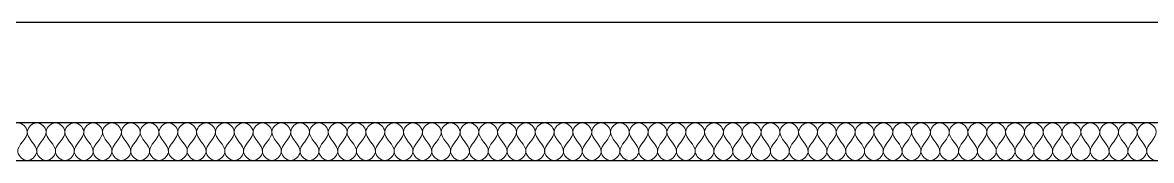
# Model space of a CAD drawing. Header units: metres. Extents: x 125 to 1179, y 511 to 749.
# Drawn here: x 158.41 to 191.78, y 695.24 to 699.33 of the extents above; entities that cross this region are included whole.
import ezdxf

# ---------------------------------------------------------------- set-up
doc = ezdxf.new("R2010")
doc.units = ezdxf.units.M
doc.layers.add('Text18', color=8, linetype='Continuous', lineweight=18)

msp = doc.modelspace()

# ---------------------------------------------------------------- linework, layer by layer
for p, q in [((361.652, 699.329), (135.692, 699.329)), ((139.062, 696.369), (360.529, 696.369)), ((140.186, 695.245), (339.073, 695.245))]:
    msp.add_line(p, q)
at = {"layer": 'Text18', "color": 0, "ltscale": 0.5}
for points, knots in [([(157.988, 696.107), (158.005, 696.227), (158.266, 696.488), (158.764, 695.993), (158.043, 695.609), (158.42, 695.246), (158.545, 695.245)], [2.217326, 2.217326, 2.217326, 2.217326, 2.553667, 2.890008, 3.49416, 3.830501, 3.830501, 3.830501, 3.830501]), ([(158.545, 696.107), (158.561, 696.227), (158.823, 696.488), (159.32, 695.993), (158.599, 695.609), (158.976, 695.246), (159.101, 695.245)], [2.217326, 2.217326, 2.217326, 2.217326, 2.553667, 2.890008, 3.49416, 3.830501, 3.830501, 3.830501, 3.830501]), ([(159.101, 696.107), (159.118, 696.227), (159.379, 696.488), (159.876, 695.993), (159.156, 695.609), (159.533, 695.246), (159.657, 695.245)], [2.217326, 2.217326, 2.217326, 2.217326, 2.553667, 2.890008, 3.49416, 3.830501, 3.830501, 3.830501, 3.830501]), ([(159.657, 696.107), (159.674, 696.227), (159.935, 696.488), (160.433, 695.993), (159.712, 695.609), (160.089, 695.246), (160.214, 695.245)], [2.217326, 2.217326, 2.217326, 2.217326, 2.553667, 2.890008, 3.49416, 3.830501, 3.830501, 3.830501, 3.830501]), ([(160.214, 696.107), (160.23, 696.227), (160.492, 696.488), (160.989, 695.993), (160.268, 695.609), (160.645, 695.246), (160.77, 695.245)], [2.217326, 2.217326, 2.217326, 2.217326, 2.553667, 2.890008, 3.49416, 3.830501, 3.830501, 3.830501, 3.830501]), ([(160.77, 696.107), (160.787, 696.227), (161.048, 696.488), (161.545, 695.993), (160.825, 695.609), (161.202, 695.246), (161.326, 695.245)], [2.217326, 2.217326, 2.217326, 2.217326, 2.553667, 2.890008, 3.49416, 3.830501, 3.830501, 3.830501, 3.830501]), ([(161.326, 696.107), (161.343, 696.227), (161.604, 696.488), (162.102, 695.993), (161.381, 695.609), (161.758, 695.246), (161.883, 695.245)], [2.217326, 2.217326, 2.217326, 2.217326, 2.553667, 2.890008, 3.49416, 3.830501, 3.830501, 3.830501, 3.830501]), ([(161.883, 696.107), (161.899, 696.227), (162.161, 696.488), (162.658, 695.993), (161.937, 695.609), (162.314, 695.246), (162.439, 695.245)], [2.217326, 2.217326, 2.217326, 2.217326, 2.553667, 2.890008, 3.49416, 3.830501, 3.830501, 3.830501, 3.830501]), ([(162.439, 696.107), (162.456, 696.227), (162.717, 696.488), (163.214, 695.993), (162.494, 695.609), (162.871, 695.246), (162.995, 695.245)], [2.217326, 2.217326, 2.217326, 2.217326, 2.553667, 2.890008, 3.49416, 3.830501, 3.830501, 3.830501, 3.830501]), ([(162.995, 696.107), (163.012, 696.227), (163.273, 696.488), (163.771, 695.993), (163.05, 695.609), (163.427, 695.246), (163.552, 695.245)], [2.217326, 2.217326, 2.217326, 2.217326, 2.553667, 2.890008, 3.49416, 3.830501, 3.830501, 3.830501, 3.830501]), ([(163.552, 696.107), (163.568, 696.227), (163.83, 696.488), (164.327, 695.993), (163.606, 695.609), (163.983, 695.246), (164.108, 695.245)], [2.217326, 2.217326, 2.217326, 2.217326, 2.553667, 2.890008, 3.49416, 3.830501, 3.830501, 3.830501, 3.830501]), ([(164.108, 696.107), (164.125, 696.227), (164.386, 696.488), (164.883, 695.993), (164.163, 695.609), (164.54, 695.246), (164.664, 695.245)], [2.217326, 2.217326, 2.217326, 2.217326, 2.553667, 2.890008, 3.49416, 3.830501, 3.830501, 3.830501, 3.830501]), ([(164.664, 696.107), (164.681, 696.227), (164.942, 696.488), (165.44, 695.993), (164.719, 695.609), (165.096, 695.246), (165.221, 695.245)], [2.217326, 2.217326, 2.217326, 2.217326, 2.553667, 2.890008, 3.49416, 3.830501, 3.830501, 3.830501, 3.830501]), ([(165.221, 696.107), (165.237, 696.227), (165.499, 696.488), (165.996, 695.993), (165.275, 695.609), (165.652, 695.246), (165.777, 695.245)], [2.217326, 2.217326, 2.217326, 2.217326, 2.553667, 2.890008, 3.49416, 3.830501, 3.830501, 3.830501, 3.830501]), ([(165.777, 696.107), (165.794, 696.227), (166.055, 696.488), (166.552, 695.993), (165.832, 695.609), (166.209, 695.246), (166.333, 695.245)], [2.217326, 2.217326, 2.217326, 2.217326, 2.553667, 2.890008, 3.49416, 3.830501, 3.830501, 3.830501, 3.830501]), ([(166.333, 696.107), (166.35, 696.227), (166.611, 696.488), (167.109, 695.993), (166.388, 695.609), (166.765, 695.246), (166.89, 695.245)], [2.217326, 2.217326, 2.217326, 2.217326, 2.553667, 2.890008, 3.49416, 3.830501, 3.830501, 3.830501, 3.830501]), ([(166.89, 696.107), (166.906, 696.227), (167.167, 696.488), (167.665, 695.993), (166.944, 695.609), (167.321, 695.246), (167.446, 695.245)], [2.217326, 2.217326, 2.217326, 2.217326, 2.553667, 2.890008, 3.49416, 3.830501, 3.830501, 3.830501, 3.830501]), ([(167.446, 696.107), (167.462, 696.227), (167.724, 696.488), (168.221, 695.993), (167.501, 695.609), (167.877, 695.246), (168.002, 695.245)], [2.217326, 2.217326, 2.217326, 2.217326, 2.553667, 2.890008, 3.49416, 3.830501, 3.830501, 3.830501, 3.830501]), ([(168.002, 696.107), (168.019, 696.227), (168.28, 696.488), (168.778, 695.993), (168.057, 695.609), (168.434, 695.246), (168.558, 695.245)], [2.217326, 2.217326, 2.217326, 2.217326, 2.553667, 2.890008, 3.49416, 3.830501, 3.830501, 3.830501, 3.830501]), ([(168.558, 696.107), (168.575, 696.227), (168.836, 696.488), (169.334, 695.993), (168.613, 695.609), (168.99, 695.246), (169.115, 695.245)], [2.217326, 2.217326, 2.217326, 2.217326, 2.553667, 2.890008, 3.49416, 3.830501, 3.830501, 3.830501, 3.830501]), ([(169.115, 696.107), (169.131, 696.227), (169.393, 696.488), (169.89, 695.993), (169.17, 695.609), (169.546, 695.246), (169.671, 695.245)], [2.217326, 2.217326, 2.217326, 2.217326, 2.553667, 2.890008, 3.49416, 3.830501, 3.830501, 3.830501, 3.830501]), ([(169.671, 696.107), (169.688, 696.227), (169.949, 696.488), (170.447, 695.993), (169.726, 695.609), (170.103, 695.246), (170.227, 695.245)], [2.217326, 2.217326, 2.217326, 2.217326, 2.553667, 2.890008, 3.49416, 3.830501, 3.830501, 3.830501, 3.830501]), ([(170.227, 696.107), (170.244, 696.227), (170.505, 696.488), (171.003, 695.993), (170.282, 695.609), (170.659, 695.246), (170.784, 695.245)], [2.217326, 2.217326, 2.217326, 2.217326, 2.553667, 2.890008, 3.49416, 3.830501, 3.830501, 3.830501, 3.830501]), ([(170.784, 696.107), (170.8, 696.227), (171.062, 696.488), (171.559, 695.993), (170.839, 695.609), (171.215, 695.246), (171.34, 695.245)], [2.217326, 2.217326, 2.217326, 2.217326, 2.553667, 2.890008, 3.49416, 3.830501, 3.830501, 3.830501, 3.830501]), ([(171.34, 696.107), (171.357, 696.227), (171.618, 696.488), (172.115, 695.993), (171.395, 695.609), (171.772, 695.246), (171.896, 695.245)], [2.217326, 2.217326, 2.217326, 2.217326, 2.553667, 2.890008, 3.49416, 3.830501, 3.830501, 3.830501, 3.830501]), ([(171.896, 696.107), (171.913, 696.227), (172.174, 696.488), (172.672, 695.993), (171.951, 695.609), (172.328, 695.246), (172.453, 695.245)], [2.217326, 2.217326, 2.217326, 2.217326, 2.553667, 2.890008, 3.49416, 3.830501, 3.830501, 3.830501, 3.830501]), ([(172.453, 696.107), (172.469, 696.227), (172.731, 696.488), (173.228, 695.993), (172.507, 695.609), (172.884, 695.246), (173.009, 695.245)], [2.217326, 2.217326, 2.217326, 2.217326, 2.553667, 2.890008, 3.49416, 3.830501, 3.830501, 3.830501, 3.830501]), ([(173.009, 696.107), (173.026, 696.227), (173.287, 696.488), (173.784, 695.993), (173.064, 695.609), (173.441, 695.246), (173.565, 695.245)], [2.217326, 2.217326, 2.217326, 2.217326, 2.553667, 2.890008, 3.49416, 3.830501, 3.830501, 3.830501, 3.830501]), ([(173.565, 696.107), (173.582, 696.227), (173.843, 696.488), (174.341, 695.993), (173.62, 695.609), (173.997, 695.246), (174.122, 695.245)], [2.217326, 2.217326, 2.217326, 2.217326, 2.553667, 2.890008, 3.49416, 3.830501, 3.830501, 3.830501, 3.830501]), ([(174.122, 696.107), (174.138, 696.227), (174.4, 696.488), (174.897, 695.993), (174.176, 695.609), (174.553, 695.246), (174.678, 695.245)], [2.217326, 2.217326, 2.217326, 2.217326, 2.553667, 2.890008, 3.49416, 3.830501, 3.830501, 3.830501, 3.830501]), ([(174.678, 696.107), (174.695, 696.227), (174.956, 696.488), (175.453, 695.993), (174.733, 695.609), (175.11, 695.246), (175.234, 695.245)], [2.217326, 2.217326, 2.217326, 2.217326, 2.553667, 2.890008, 3.49416, 3.830501, 3.830501, 3.830501, 3.830501]), ([(175.234, 696.107), (175.251, 696.227), (175.512, 696.488), (176.01, 695.993), (175.289, 695.609), (175.666, 695.246), (175.791, 695.245)], [2.217326, 2.217326, 2.217326, 2.217326, 2.553667, 2.890008, 3.49416, 3.830501, 3.830501, 3.830501, 3.830501]), ([(175.791, 696.107), (175.807, 696.227), (176.069, 696.488), (176.566, 695.993), (175.845, 695.609), (176.222, 695.246), (176.347, 695.245)], [2.217326, 2.217326, 2.217326, 2.217326, 2.553667, 2.890008, 3.49416, 3.830501, 3.830501, 3.830501, 3.830501]), ([(176.347, 696.107), (176.364, 696.227), (176.625, 696.488), (177.122, 695.993), (176.402, 695.609), (176.779, 695.246), (176.903, 695.245)], [2.217326, 2.217326, 2.217326, 2.217326, 2.553667, 2.890008, 3.49416, 3.830501, 3.830501, 3.830501, 3.830501]), ([(176.903, 696.107), (176.92, 696.227), (177.181, 696.488), (177.679, 695.993), (176.958, 695.609), (177.335, 695.246), (177.46, 695.245)], [2.217326, 2.217326, 2.217326, 2.217326, 2.553667, 2.890008, 3.49416, 3.830501, 3.830501, 3.830501, 3.830501]), ([(177.46, 696.107), (177.476, 696.227), (177.738, 696.488), (178.235, 695.993), (177.514, 695.609), (177.891, 695.246), (178.016, 695.245)], [2.217326, 2.217326, 2.217326, 2.217326, 2.553667, 2.890008, 3.49416, 3.830501, 3.830501, 3.830501, 3.830501]), ([(178.016, 696.107), (178.033, 696.227), (178.294, 696.488), (178.791, 695.993), (178.071, 695.609), (178.448, 695.246), (178.572, 695.245)], [2.217326, 2.217326, 2.217326, 2.217326, 2.553667, 2.890008, 3.49416, 3.830501, 3.830501, 3.830501, 3.830501]), ([(178.572, 696.107), (178.589, 696.227), (178.85, 696.488), (179.348, 695.993), (178.627, 695.609), (179.004, 695.246), (179.129, 695.245)], [2.217326, 2.217326, 2.217326, 2.217326, 2.553667, 2.890008, 3.49416, 3.830501, 3.830501, 3.830501, 3.830501]), ([(179.129, 696.107), (179.145, 696.227), (179.407, 696.488), (179.904, 695.993), (179.183, 695.609), (179.56, 695.246), (179.685, 695.245)], [2.217326, 2.217326, 2.217326, 2.217326, 2.553667, 2.890008, 3.49416, 3.830501, 3.830501, 3.830501, 3.830501]), ([(179.685, 696.107), (179.702, 696.227), (179.963, 696.488), (180.46, 695.993), (179.74, 695.609), (180.117, 695.246), (180.241, 695.245)], [2.217326, 2.217326, 2.217326, 2.217326, 2.553667, 2.890008, 3.49416, 3.830501, 3.830501, 3.830501, 3.830501]), ([(180.241, 696.107), (180.258, 696.227), (180.519, 696.488), (181.017, 695.993), (180.296, 695.609), (180.673, 695.246), (180.798, 695.245)], [2.217326, 2.217326, 2.217326, 2.217326, 2.553667, 2.890008, 3.49416, 3.830501, 3.830501, 3.830501, 3.830501]), ([(180.798, 696.107), (180.814, 696.227), (181.076, 696.488), (181.573, 695.993), (180.852, 695.609), (181.229, 695.246), (181.354, 695.245)], [2.217326, 2.217326, 2.217326, 2.217326, 2.553667, 2.890008, 3.49416, 3.830501, 3.830501, 3.830501, 3.830501]), ([(181.354, 696.107), (181.371, 696.227), (181.632, 696.488), (182.129, 695.993), (181.409, 695.609), (181.786, 695.246), (181.91, 695.245)], [2.217326, 2.217326, 2.217326, 2.217326, 2.553667, 2.890008, 3.49416, 3.830501, 3.830501, 3.830501, 3.830501]), ([(181.91, 696.107), (181.927, 696.227), (182.188, 696.488), (182.686, 695.993), (181.965, 695.609), (182.342, 695.246), (182.467, 695.245)], [2.217326, 2.217326, 2.217326, 2.217326, 2.553667, 2.890008, 3.49416, 3.830501, 3.830501, 3.830501, 3.830501]), ([(182.467, 696.107), (182.483, 696.227), (182.745, 696.488), (183.242, 695.993), (182.521, 695.609), (182.898, 695.246), (183.023, 695.245)], [2.217326, 2.217326, 2.217326, 2.217326, 2.553667, 2.890008, 3.49416, 3.830501, 3.830501, 3.830501, 3.830501]), ([(183.023, 696.107), (183.04, 696.227), (183.301, 696.488), (183.798, 695.993), (183.078, 695.609), (183.455, 695.246), (183.579, 695.245)], [2.217326, 2.217326, 2.217326, 2.217326, 2.553667, 2.890008, 3.49416, 3.830501, 3.830501, 3.830501, 3.830501]), ([(183.579, 696.107), (183.596, 696.227), (183.857, 696.488), (184.355, 695.993), (183.634, 695.609), (184.011, 695.246), (184.136, 695.245)], [2.217326, 2.217326, 2.217326, 2.217326, 2.553667, 2.890008, 3.49416, 3.830501, 3.830501, 3.830501, 3.830501]), ([(184.136, 696.107), (184.152, 696.227), (184.413, 696.488), (184.911, 695.993), (184.19, 695.609), (184.567, 695.246), (184.692, 695.245)], [2.217326, 2.217326, 2.217326, 2.217326, 2.553667, 2.890008, 3.49416, 3.830501, 3.830501, 3.830501, 3.830501]), ([(184.692, 696.107), (184.708, 696.227), (184.97, 696.488), (185.467, 695.993), (184.747, 695.609), (185.123, 695.246), (185.248, 695.245)], [2.217326, 2.217326, 2.217326, 2.217326, 2.553667, 2.890008, 3.49416, 3.830501, 3.830501, 3.830501, 3.830501]), ([(185.248, 696.107), (185.265, 696.227), (185.526, 696.488), (186.024, 695.993), (185.303, 695.609), (185.68, 695.246), (185.804, 695.245)], [2.217326, 2.217326, 2.217326, 2.217326, 2.553667, 2.890008, 3.49416, 3.830501, 3.830501, 3.830501, 3.830501]), ([(185.804, 696.107), (185.821, 696.227), (186.082, 696.488), (186.58, 695.993), (185.859, 695.609), (186.236, 695.246), (186.361, 695.245)], [2.217326, 2.217326, 2.217326, 2.217326, 2.553667, 2.890008, 3.49416, 3.830501, 3.830501, 3.830501, 3.830501]), ([(186.361, 696.107), (186.377, 696.227), (186.639, 696.488), (187.136, 695.993), (186.416, 695.609), (186.792, 695.246), (186.917, 695.245)], [2.217326, 2.217326, 2.217326, 2.217326, 2.553667, 2.890008, 3.49416, 3.830501, 3.830501, 3.830501, 3.830501]), ([(186.917, 696.107), (186.934, 696.227), (187.195, 696.488), (187.693, 695.993), (186.972, 695.609), (187.349, 695.246), (187.473, 695.245)], [2.217326, 2.217326, 2.217326, 2.217326, 2.553667, 2.890008, 3.49416, 3.830501, 3.830501, 3.830501, 3.830501]), ([(187.473, 696.107), (187.49, 696.227), (187.751, 696.488), (188.249, 695.993), (187.528, 695.609), (187.905, 695.246), (188.03, 695.245)], [2.217326, 2.217326, 2.217326, 2.217326, 2.553667, 2.890008, 3.49416, 3.830501, 3.830501, 3.830501, 3.830501]), ([(188.03, 696.107), (188.046, 696.227), (188.308, 696.488), (188.805, 695.993), (188.085, 695.609), (188.461, 695.246), (188.586, 695.245)], [2.217326, 2.217326, 2.217326, 2.217326, 2.553667, 2.890008, 3.49416, 3.830501, 3.830501, 3.830501, 3.830501]), ([(188.586, 696.107), (188.603, 696.227), (188.864, 696.488), (189.361, 695.993), (188.641, 695.609), (189.018, 695.246), (189.142, 695.245)], [2.217326, 2.217326, 2.217326, 2.217326, 2.553667, 2.890008, 3.49416, 3.830501, 3.830501, 3.830501, 3.830501]), ([(189.142, 696.107), (189.159, 696.227), (189.42, 696.488), (189.918, 695.993), (189.197, 695.609), (189.574, 695.246), (189.699, 695.245)], [2.217326, 2.217326, 2.217326, 2.217326, 2.553667, 2.890008, 3.49416, 3.830501, 3.830501, 3.830501, 3.830501]), ([(189.699, 696.107), (189.715, 696.227), (189.977, 696.488), (190.474, 695.993), (189.753, 695.609), (190.13, 695.246), (190.255, 695.245)], [2.217326, 2.217326, 2.217326, 2.217326, 2.553667, 2.890008, 3.49416, 3.830501, 3.830501, 3.830501, 3.830501]), ([(190.255, 696.107), (190.272, 696.227), (190.533, 696.488), (191.03, 695.993), (190.31, 695.609), (190.687, 695.246), (190.811, 695.245)], [2.217326, 2.217326, 2.217326, 2.217326, 2.553667, 2.890008, 3.49416, 3.830501, 3.830501, 3.830501, 3.830501]), ([(190.811, 696.107), (190.828, 696.227), (191.089, 696.488), (191.587, 695.993), (190.866, 695.609), (191.243, 695.246), (191.368, 695.245)], [2.217326, 2.217326, 2.217326, 2.217326, 2.553667, 2.890008, 3.49416, 3.830501, 3.830501, 3.830501, 3.830501]), ([(191.368, 696.107), (191.384, 696.227), (191.646, 696.488), (192.143, 695.993), (191.422, 695.609), (191.799, 695.246), (191.924, 695.245)], [2.217326, 2.217326, 2.217326, 2.217326, 2.553667, 2.890008, 3.49416, 3.830501, 3.830501, 3.830501, 3.830501]), ([(158.545, 695.245), (158.675, 695.246), (159.041, 695.609), (158.515, 695.892), (158.545, 696.107)], [1.2768335, 1.2768335, 1.2768335, 1.2768335, 1.6131741, 2.2173264, 2.2173264, 2.2173264, 2.2173264]), ([(159.101, 695.245), (159.232, 695.246), (159.597, 695.609), (159.071, 695.892), (159.101, 696.107)], [1.2768335, 1.2768335, 1.2768335, 1.2768335, 1.6131741, 2.2173264, 2.2173264, 2.2173264, 2.2173264]), ([(159.657, 695.245), (159.788, 695.246), (160.154, 695.609), (159.627, 695.892), (159.657, 696.107)], [1.2768335, 1.2768335, 1.2768335, 1.2768335, 1.6131741, 2.2173264, 2.2173264, 2.2173264, 2.2173264]), ([(160.214, 695.245), (160.344, 695.246), (160.71, 695.609), (160.184, 695.892), (160.214, 696.107)], [1.2768335, 1.2768335, 1.2768335, 1.2768335, 1.6131741, 2.2173264, 2.2173264, 2.2173264, 2.2173264]), ([(160.77, 695.245), (160.901, 695.246), (161.266, 695.609), (160.74, 695.892), (160.77, 696.107)], [1.2768335, 1.2768335, 1.2768335, 1.2768335, 1.6131741, 2.2173264, 2.2173264, 2.2173264, 2.2173264]), ([(161.326, 695.245), (161.457, 695.246), (161.823, 695.609), (161.296, 695.892), (161.326, 696.107)], [1.2768335, 1.2768335, 1.2768335, 1.2768335, 1.6131741, 2.2173264, 2.2173264, 2.2173264, 2.2173264]), ([(161.883, 695.245), (162.013, 695.246), (162.379, 695.609), (161.853, 695.892), (161.883, 696.107)], [1.2768335, 1.2768335, 1.2768335, 1.2768335, 1.6131741, 2.2173264, 2.2173264, 2.2173264, 2.2173264]), ([(162.439, 695.245), (162.57, 695.246), (162.935, 695.609), (162.409, 695.892), (162.439, 696.107)], [1.2768335, 1.2768335, 1.2768335, 1.2768335, 1.6131741, 2.2173264, 2.2173264, 2.2173264, 2.2173264]), ([(162.995, 695.245), (163.126, 695.246), (163.492, 695.609), (162.965, 695.892), (162.995, 696.107)], [1.2768335, 1.2768335, 1.2768335, 1.2768335, 1.6131741, 2.2173264, 2.2173264, 2.2173264, 2.2173264]), ([(163.552, 695.245), (163.682, 695.246), (164.048, 695.609), (163.522, 695.892), (163.552, 696.107)], [1.2768335, 1.2768335, 1.2768335, 1.2768335, 1.6131741, 2.2173264, 2.2173264, 2.2173264, 2.2173264]), ([(164.108, 695.245), (164.239, 695.246), (164.604, 695.609), (164.078, 695.892), (164.108, 696.107)], [1.2768335, 1.2768335, 1.2768335, 1.2768335, 1.6131741, 2.2173264, 2.2173264, 2.2173264, 2.2173264]), ([(164.664, 695.245), (164.795, 695.246), (165.161, 695.609), (164.634, 695.892), (164.664, 696.107)], [1.2768335, 1.2768335, 1.2768335, 1.2768335, 1.6131741, 2.2173264, 2.2173264, 2.2173264, 2.2173264]), ([(165.221, 695.245), (165.351, 695.246), (165.717, 695.609), (165.191, 695.892), (165.221, 696.107)], [1.2768335, 1.2768335, 1.2768335, 1.2768335, 1.6131741, 2.2173264, 2.2173264, 2.2173264, 2.2173264]), ([(165.777, 695.245), (165.908, 695.246), (166.273, 695.609), (165.747, 695.892), (165.777, 696.107)], [1.2768335, 1.2768335, 1.2768335, 1.2768335, 1.6131741, 2.2173264, 2.2173264, 2.2173264, 2.2173264]), ([(166.333, 695.245), (166.464, 695.246), (166.829, 695.609), (166.303, 695.892), (166.333, 696.107)], [1.2768335, 1.2768335, 1.2768335, 1.2768335, 1.6131741, 2.2173264, 2.2173264, 2.2173264, 2.2173264]), ([(166.89, 695.245), (167.02, 695.246), (167.386, 695.609), (166.86, 695.892), (166.89, 696.107)], [1.2768335, 1.2768335, 1.2768335, 1.2768335, 1.6131741, 2.2173264, 2.2173264, 2.2173264, 2.2173264]), ([(167.446, 695.245), (167.577, 695.246), (167.942, 695.609), (167.416, 695.892), (167.446, 696.107)], [1.2768335, 1.2768335, 1.2768335, 1.2768335, 1.6131741, 2.2173264, 2.2173264, 2.2173264, 2.2173264]), ([(168.002, 695.245), (168.133, 695.246), (168.498, 695.609), (167.972, 695.892), (168.002, 696.107)], [1.2768335, 1.2768335, 1.2768335, 1.2768335, 1.6131741, 2.2173264, 2.2173264, 2.2173264, 2.2173264]), ([(168.558, 695.245), (168.689, 695.246), (169.055, 695.609), (168.529, 695.892), (168.558, 696.107)], [1.2768335, 1.2768335, 1.2768335, 1.2768335, 1.6131741, 2.2173264, 2.2173264, 2.2173264, 2.2173264]), ([(169.115, 695.245), (169.246, 695.246), (169.611, 695.609), (169.085, 695.892), (169.115, 696.107)], [1.2768335, 1.2768335, 1.2768335, 1.2768335, 1.6131741, 2.2173264, 2.2173264, 2.2173264, 2.2173264]), ([(169.671, 695.245), (169.802, 695.246), (170.167, 695.609), (169.641, 695.892), (169.671, 696.107)], [1.2768335, 1.2768335, 1.2768335, 1.2768335, 1.6131741, 2.2173264, 2.2173264, 2.2173264, 2.2173264]), ([(170.227, 695.245), (170.358, 695.246), (170.724, 695.609), (170.198, 695.892), (170.227, 696.107)], [1.2768335, 1.2768335, 1.2768335, 1.2768335, 1.6131741, 2.2173264, 2.2173264, 2.2173264, 2.2173264]), ([(170.784, 695.245), (170.915, 695.246), (171.28, 695.609), (170.754, 695.892), (170.784, 696.107)], [1.2768335, 1.2768335, 1.2768335, 1.2768335, 1.6131741, 2.2173264, 2.2173264, 2.2173264, 2.2173264]), ([(171.34, 695.245), (171.471, 695.246), (171.836, 695.609), (171.31, 695.892), (171.34, 696.107)], [1.2768335, 1.2768335, 1.2768335, 1.2768335, 1.6131741, 2.2173264, 2.2173264, 2.2173264, 2.2173264]), ([(171.896, 695.245), (172.027, 695.246), (172.393, 695.609), (171.867, 695.892), (171.896, 696.107)], [1.2768335, 1.2768335, 1.2768335, 1.2768335, 1.6131741, 2.2173264, 2.2173264, 2.2173264, 2.2173264]), ([(172.453, 695.245), (172.583, 695.246), (172.949, 695.609), (172.423, 695.892), (172.453, 696.107)], [1.2768335, 1.2768335, 1.2768335, 1.2768335, 1.6131741, 2.2173264, 2.2173264, 2.2173264, 2.2173264]), ([(173.009, 695.245), (173.14, 695.246), (173.505, 695.609), (172.979, 695.892), (173.009, 696.107)], [1.2768335, 1.2768335, 1.2768335, 1.2768335, 1.6131741, 2.2173264, 2.2173264, 2.2173264, 2.2173264]), ([(173.565, 695.245), (173.696, 695.246), (174.062, 695.609), (173.535, 695.892), (173.565, 696.107)], [1.2768335, 1.2768335, 1.2768335, 1.2768335, 1.6131741, 2.2173264, 2.2173264, 2.2173264, 2.2173264]), ([(174.122, 695.245), (174.252, 695.246), (174.618, 695.609), (174.092, 695.892), (174.122, 696.107)], [1.2768335, 1.2768335, 1.2768335, 1.2768335, 1.6131741, 2.2173264, 2.2173264, 2.2173264, 2.2173264]), ([(174.678, 695.245), (174.809, 695.246), (175.174, 695.609), (174.648, 695.892), (174.678, 696.107)], [1.2768335, 1.2768335, 1.2768335, 1.2768335, 1.6131741, 2.2173264, 2.2173264, 2.2173264, 2.2173264]), ([(175.234, 695.245), (175.365, 695.246), (175.731, 695.609), (175.204, 695.892), (175.234, 696.107)], [1.2768335, 1.2768335, 1.2768335, 1.2768335, 1.6131741, 2.2173264, 2.2173264, 2.2173264, 2.2173264]), ([(175.791, 695.245), (175.921, 695.246), (176.287, 695.609), (175.761, 695.892), (175.791, 696.107)], [1.2768335, 1.2768335, 1.2768335, 1.2768335, 1.6131741, 2.2173264, 2.2173264, 2.2173264, 2.2173264]), ([(176.347, 695.245), (176.478, 695.246), (176.843, 695.609), (176.317, 695.892), (176.347, 696.107)], [1.2768335, 1.2768335, 1.2768335, 1.2768335, 1.6131741, 2.2173264, 2.2173264, 2.2173264, 2.2173264]), ([(176.903, 695.245), (177.034, 695.246), (177.4, 695.609), (176.873, 695.892), (176.903, 696.107)], [1.2768335, 1.2768335, 1.2768335, 1.2768335, 1.6131741, 2.2173264, 2.2173264, 2.2173264, 2.2173264]), ([(177.46, 695.245), (177.59, 695.246), (177.956, 695.609), (177.43, 695.892), (177.46, 696.107)], [1.2768335, 1.2768335, 1.2768335, 1.2768335, 1.6131741, 2.2173264, 2.2173264, 2.2173264, 2.2173264]), ([(178.016, 695.245), (178.147, 695.246), (178.512, 695.609), (177.986, 695.892), (178.016, 696.107)], [1.2768335, 1.2768335, 1.2768335, 1.2768335, 1.6131741, 2.2173264, 2.2173264, 2.2173264, 2.2173264]), ([(178.572, 695.245), (178.703, 695.246), (179.069, 695.609), (178.542, 695.892), (178.572, 696.107)], [1.2768335, 1.2768335, 1.2768335, 1.2768335, 1.6131741, 2.2173264, 2.2173264, 2.2173264, 2.2173264]), ([(179.129, 695.245), (179.259, 695.246), (179.625, 695.609), (179.099, 695.892), (179.129, 696.107)], [1.2768335, 1.2768335, 1.2768335, 1.2768335, 1.6131741, 2.2173264, 2.2173264, 2.2173264, 2.2173264]), ([(179.685, 695.245), (179.816, 695.246), (180.181, 695.609), (179.655, 695.892), (179.685, 696.107)], [1.2768335, 1.2768335, 1.2768335, 1.2768335, 1.6131741, 2.2173264, 2.2173264, 2.2173264, 2.2173264]), ([(180.241, 695.245), (180.372, 695.246), (180.738, 695.609), (180.211, 695.892), (180.241, 696.107)], [1.2768335, 1.2768335, 1.2768335, 1.2768335, 1.6131741, 2.2173264, 2.2173264, 2.2173264, 2.2173264]), ([(180.798, 695.245), (180.928, 695.246), (181.294, 695.609), (180.768, 695.892), (180.798, 696.107)], [1.2768335, 1.2768335, 1.2768335, 1.2768335, 1.6131741, 2.2173264, 2.2173264, 2.2173264, 2.2173264]), ([(181.354, 695.245), (181.485, 695.246), (181.85, 695.609), (181.324, 695.892), (181.354, 696.107)], [1.2768335, 1.2768335, 1.2768335, 1.2768335, 1.6131741, 2.2173264, 2.2173264, 2.2173264, 2.2173264]), ([(181.91, 695.245), (182.041, 695.246), (182.407, 695.609), (181.88, 695.892), (181.91, 696.107)], [1.2768335, 1.2768335, 1.2768335, 1.2768335, 1.6131741, 2.2173264, 2.2173264, 2.2173264, 2.2173264]), ([(182.467, 695.245), (182.597, 695.246), (182.963, 695.609), (182.437, 695.892), (182.467, 696.107)], [1.2768335, 1.2768335, 1.2768335, 1.2768335, 1.6131741, 2.2173264, 2.2173264, 2.2173264, 2.2173264]), ([(183.023, 695.245), (183.154, 695.246), (183.519, 695.609), (182.993, 695.892), (183.023, 696.107)], [1.2768335, 1.2768335, 1.2768335, 1.2768335, 1.6131741, 2.2173264, 2.2173264, 2.2173264, 2.2173264]), ([(183.579, 695.245), (183.71, 695.246), (184.076, 695.609), (183.549, 695.892), (183.579, 696.107)], [1.2768335, 1.2768335, 1.2768335, 1.2768335, 1.6131741, 2.2173264, 2.2173264, 2.2173264, 2.2173264]), ([(184.136, 695.245), (184.266, 695.246), (184.632, 695.609), (184.106, 695.892), (184.136, 696.107)], [1.2768335, 1.2768335, 1.2768335, 1.2768335, 1.6131741, 2.2173264, 2.2173264, 2.2173264, 2.2173264]), ([(184.692, 695.245), (184.823, 695.246), (185.188, 695.609), (184.662, 695.892), (184.692, 696.107)], [1.2768335, 1.2768335, 1.2768335, 1.2768335, 1.6131741, 2.2173264, 2.2173264, 2.2173264, 2.2173264]), ([(185.248, 695.245), (185.379, 695.246), (185.744, 695.609), (185.218, 695.892), (185.248, 696.107)], [1.2768335, 1.2768335, 1.2768335, 1.2768335, 1.6131741, 2.2173264, 2.2173264, 2.2173264, 2.2173264]), ([(185.804, 695.245), (185.935, 695.246), (186.301, 695.609), (185.775, 695.892), (185.804, 696.107)], [1.2768335, 1.2768335, 1.2768335, 1.2768335, 1.6131741, 2.2173264, 2.2173264, 2.2173264, 2.2173264]), ([(186.361, 695.245), (186.492, 695.246), (186.857, 695.609), (186.331, 695.892), (186.361, 696.107)], [1.2768335, 1.2768335, 1.2768335, 1.2768335, 1.6131741, 2.2173264, 2.2173264, 2.2173264, 2.2173264]), ([(186.917, 695.245), (187.048, 695.246), (187.413, 695.609), (186.887, 695.892), (186.917, 696.107)], [1.2768335, 1.2768335, 1.2768335, 1.2768335, 1.6131741, 2.2173264, 2.2173264, 2.2173264, 2.2173264]), ([(187.473, 695.245), (187.604, 695.246), (187.97, 695.609), (187.444, 695.892), (187.473, 696.107)], [1.2768335, 1.2768335, 1.2768335, 1.2768335, 1.6131741, 2.2173264, 2.2173264, 2.2173264, 2.2173264]), ([(188.03, 695.245), (188.161, 695.246), (188.526, 695.609), (188, 695.892), (188.03, 696.107)], [1.2768335, 1.2768335, 1.2768335, 1.2768335, 1.6131741, 2.2173264, 2.2173264, 2.2173264, 2.2173264]), ([(188.586, 695.245), (188.717, 695.246), (189.082, 695.609), (188.556, 695.892), (188.586, 696.107)], [1.2768335, 1.2768335, 1.2768335, 1.2768335, 1.6131741, 2.2173264, 2.2173264, 2.2173264, 2.2173264]), ([(189.142, 695.245), (189.273, 695.246), (189.639, 695.609), (189.113, 695.892), (189.142, 696.107)], [1.2768335, 1.2768335, 1.2768335, 1.2768335, 1.6131741, 2.2173264, 2.2173264, 2.2173264, 2.2173264]), ([(189.699, 695.245), (189.829, 695.246), (190.195, 695.609), (189.669, 695.892), (189.699, 696.107)], [1.2768335, 1.2768335, 1.2768335, 1.2768335, 1.6131741, 2.2173264, 2.2173264, 2.2173264, 2.2173264]), ([(190.255, 695.245), (190.386, 695.246), (190.751, 695.609), (190.225, 695.892), (190.255, 696.107)], [1.2768335, 1.2768335, 1.2768335, 1.2768335, 1.6131741, 2.2173264, 2.2173264, 2.2173264, 2.2173264]), ([(190.811, 695.245), (190.942, 695.246), (191.308, 695.609), (190.781, 695.892), (190.811, 696.107)], [1.2768335, 1.2768335, 1.2768335, 1.2768335, 1.6131741, 2.2173264, 2.2173264, 2.2173264, 2.2173264]), ([(191.368, 695.245), (191.498, 695.246), (191.864, 695.609), (191.338, 695.892), (191.368, 696.107)], [1.2768335, 1.2768335, 1.2768335, 1.2768335, 1.6131741, 2.2173264, 2.2173264, 2.2173264, 2.2173264])]:
    msp.add_open_spline(points, degree=3, knots=knots, dxfattribs=at)

doc.saveas('drawing.dxf')
